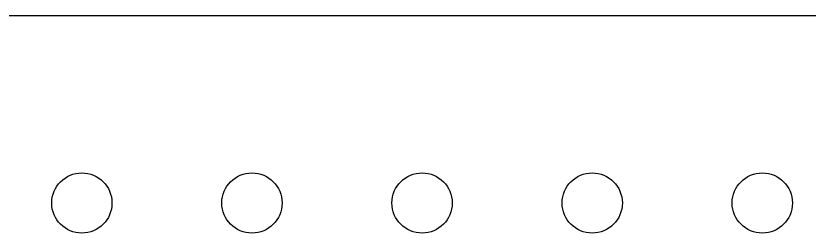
# Model space of a CAD drawing. Header units: millimetres. Extents: x 10 to 419, y 5 to 292.
# Drawn here: x 321.48 to 333.32, y 196.3 to 199.54 of the extents above; entities that cross this region are included whole.
import ezdxf

# ---------------------------------------------------------------- set-up
doc = ezdxf.new("R2010")
doc.units = ezdxf.units.MM

msp = doc.modelspace()

# ---------------------------------------------------------------- linework, layer by layer
at = {"color": 7, "linetype": 'Continuous', "lineweight": 25}
msp.add_line((341.209, 199.543), (289.419, 199.543), dxfattribs=at)
for centre in [(322.464, 196.749), (325.004, 196.749), (327.544, 196.749), (330.084, 196.749), (332.624, 196.749)]:
    msp.add_circle(centre, 0.45, dxfattribs=at)

doc.saveas('drawing.dxf')
